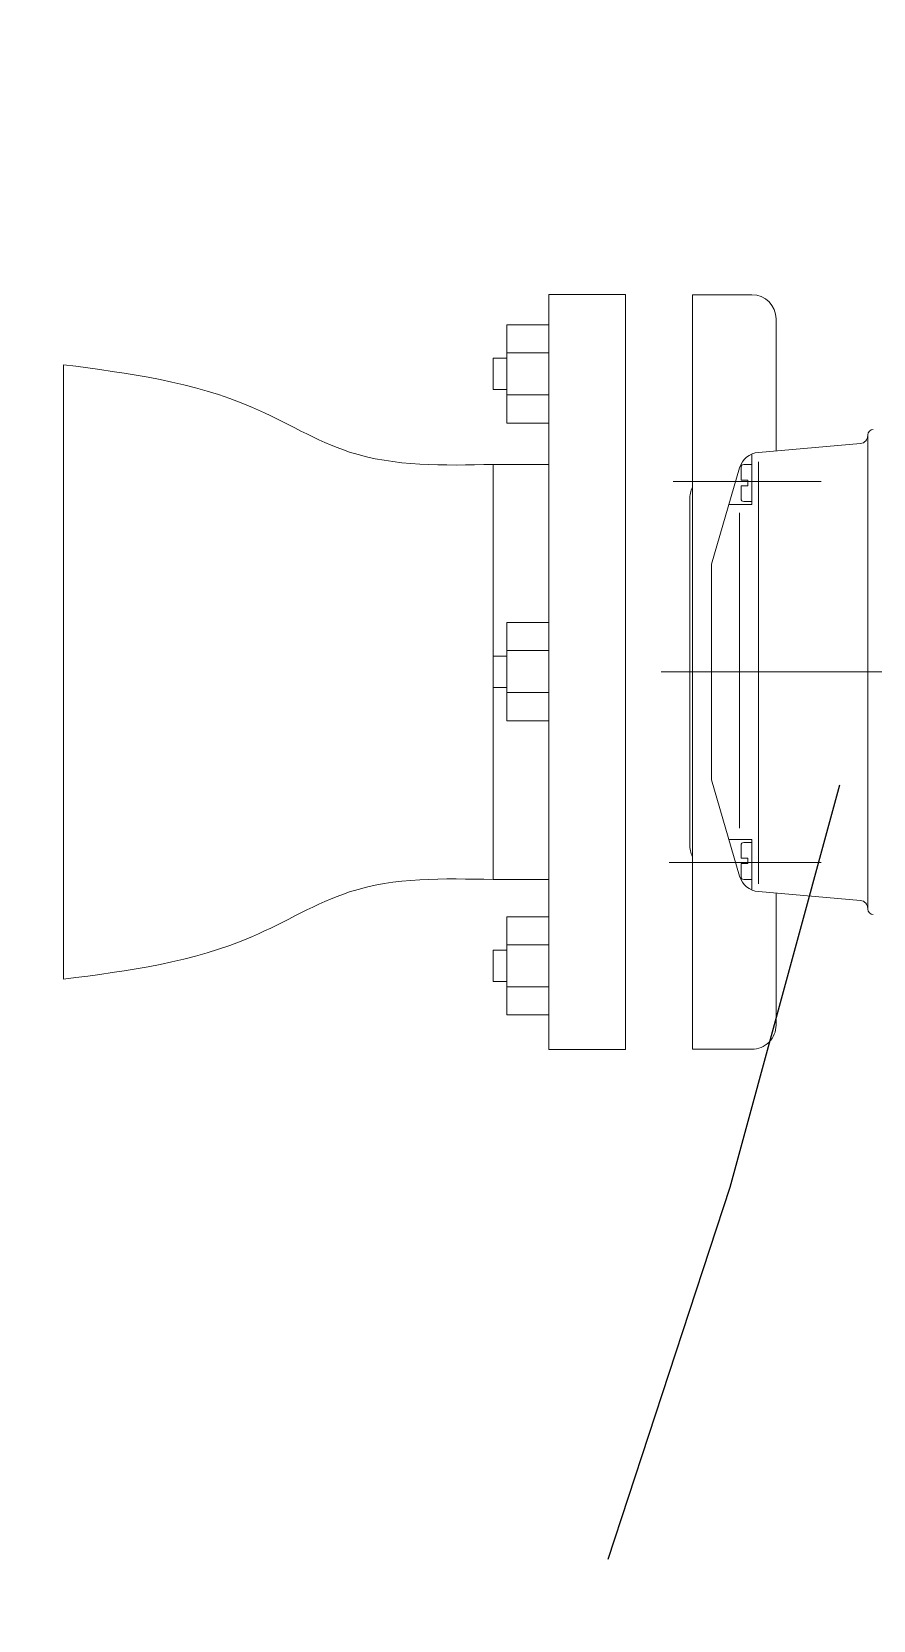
# Model space of a CAD drawing. Header units: millimetres. Extents: x 226317 to 226469, y 8188100 to 8188260.
# Drawn here: x 226393.658 to 226393.814, y 8188236.9329 to 8188237.2276 of the extents above; entities that cross this region are included whole.
import ezdxf

# ---------------------------------------------------------------- set-up
doc = ezdxf.new("R2010")
doc.units = ezdxf.units.MM
doc.linetypes.add('IMPORT-RAYABARRA', pattern=[0.8499999999999998, 0.2999999999999999, -0.2999999999999999, 0, -0.25])
doc.layers.add('0-BLOCK-SANIT', color=8, linetype='Continuous', lineweight=25)
doc.layers.add('MQ.TUBERÍA PVC 20mmø', color=3, linetype='IMPORT-RAYABARRA')

# ---------------------------------------------------------------- blocks, each defined once
blk = doc.blocks.new('ASDA')
at = {"layer": '0-BLOCK-SANIT', "color": 8, "lineweight": 0}
for p, q in [((-1.923258432594594, -3.694639020599425, -9.6989808656136e-07), (-1.923258432594594, -3.554530930705369, -9.6989808656136e-07)), ((-1.923258432594594, -3.554530930705369, -9.6989808656136e-07), (-1.909021432918962, -3.554530930705369, -9.6989808656136e-07)), ((-1.909021432918962, -3.554530930705369, -9.6989808656136e-07), (-1.909021432918962, -3.694639020599425, -9.6989808656136e-07)), ((-1.896604299021419, -3.554585066623986, -9.698933451613519e-07), (-1.885604300943669, -3.554585066623986, -9.698933451613519e-07)), ((-1.896604299021419, -3.554585066623986, -9.698933451613519e-07), (-1.896604299021419, -3.694584882818162, -9.698933451613519e-07)), ((-1.896604299021419, -3.554585066623986, -9.698933451613519e-07), (-1.885604300943669, -3.554585066623986, -9.698933451613519e-07)), ((-1.896604299021419, -3.554585066623986, -9.698933451613519e-07), (-1.896604299021419, -3.694584882818162, -9.698933451613519e-07)), ((-1.881104299274739, -3.559084854088724, -9.698933451613519e-07), (-1.881104299274739, -3.583563552238047, -9.698933451613519e-07)), ((-1.881104299274739, -3.559084854088724, -9.698933451613519e-07), (-1.881104299274739, -3.583563552238047, -9.698933451613519e-07)), ((-1.923258432594594, -3.560187456198037, -9.6989808656136e-07), (-1.931010607106145, -3.560187456198037, -9.6989808656136e-07)), ((-1.931010607106145, -3.560187456198037, -9.6989808656136e-07), (-1.931010607106145, -3.578397124074399, -9.6989808656136e-07)), ((-1.923258432594594, -3.578397124074399, -9.6989808656136e-07), (-1.923258432594594, -3.560187456198037, -9.6989808656136e-07)), ((-1.931010607106145, -3.565375263802707, -9.698933451613519e-07), (-1.923258432594594, -3.565375263802707, -9.698933451613519e-07)), ((-1.931010607106145, -3.565375263802707, -9.698933451613519e-07), (-1.923258432594594, -3.565375263802707, -9.698933451613519e-07)), ((-1.931010607106145, -3.566386512480676, -9.6989808656136e-07), (-1.933582618308719, -3.566386512480676, -9.6989808656136e-07)), ((-1.933582618308719, -3.566386512480676, -9.6989808656136e-07), (-1.933582618308719, -3.57219806779176, -9.6989808656136e-07)), ((-1.933582618308719, -3.57219806779176, -9.6989808656136e-07), (-1.931010607106145, -3.57219806779176, -9.6989808656136e-07)), ((-1.931010607106145, -3.573172210715711, -9.698933451613519e-07), (-1.923258432594594, -3.573172210715711, -9.698933451613519e-07)), ((-1.931010607106145, -3.573172210715711, -9.698933451613519e-07), (-1.923258432594594, -3.573172210715711, -9.698933451613519e-07)), ((-1.931010607106145, -3.578397124074399, -9.6989808656136e-07), (-1.923258432594594, -3.578397124074399, -9.6989808656136e-07)), ((-1.86410283431178, -3.580584975890815, -9.698933451613519e-07), (-1.86410283431178, -3.580709976144135, -9.698933451613519e-07)), ((-1.86410283431178, -3.580584975890815, -9.698933451613519e-07), (-1.86410283431178, -3.580709976144135, -9.698933451613519e-07)), ((-1.884378713963088, -3.583848242647946, -9.698933451613519e-07), (-1.865473010984715, -3.582204270176589, -9.698933451613519e-07)), ((-1.884378713963088, -3.583848242647946, -9.698933451613519e-07), (-1.865473010984715, -3.582204270176589, -9.698933451613519e-07)), ((-1.86410283431178, -3.580709976144135, -9.698933451613519e-07), (-1.86410283431178, -3.668460219167173, -9.698933451613519e-07)), ((-1.86410283431178, -3.580709976144135, -9.698933451613519e-07), (-1.86410283431178, -3.668460219167173, -9.698933451613519e-07)), ((-1.885602833179291, -3.586091750301421, -9.698933451613519e-07), (-1.887111134303268, -3.586091750301421, -9.698933451613519e-07)), ((-1.885602833179291, -3.586091750301421, -9.698933451613519e-07), (-1.887111134303268, -3.586091750301421, -9.698933451613519e-07)), ((-1.885602833179291, -3.584154556505382, -9.698933451613519e-07), (-1.885602833179291, -3.59352174308151, -9.698933451613519e-07)), ((-1.885602833179291, -3.584154556505382, -9.698933451613519e-07), (-1.885602833179291, -3.59352174308151, -9.698933451613519e-07)), ((-1.884378468093928, -3.585600386373699, -9.698933451613519e-07), (-1.884378468093928, -3.663879928179085, -9.698933451613519e-07)), ((-1.884378468093928, -3.585600386373699, -9.698933451613519e-07), (-1.884378468093928, -3.663879928179085, -9.698933451613519e-07)), ((-1.900195609254297, -3.589229597710073, -9.698933451613519e-07), (-1.872736622986849, -3.589229597710073, -9.698933451613519e-07)), ((-1.900195609254297, -3.589229597710073, -9.698933451613519e-07), (-1.872736622986849, -3.589229597710073, -9.698933451613519e-07)), ((-1.893102833477315, -3.604585121385753, -9.698933451613519e-07), (-1.887871078622993, -3.586709952913225, -9.698933451613519e-07)), ((-1.893102833477315, -3.604585121385753, -9.698933451613519e-07), (-1.887871078622993, -3.586709952913225, -9.698933451613519e-07)), ((-1.887611133453902, -3.5865917513147, -9.698933451613519e-07), (-1.887611133453902, -3.589021743275225, -9.698933451613519e-07)), ((-1.887611133453902, -3.5865917513147, -9.698933451613519e-07), (-1.887611133453902, -3.589021743275225, -9.698933451613519e-07)), ((-1.887611133453902, -3.589021743275225, -9.698933451613519e-07), (-1.886341113073286, -3.589021743275225, -9.698933451613519e-07)), ((-1.887611133453902, -3.589021743275225, -9.698933451613519e-07), (-1.886341113073286, -3.589021743275225, -9.698933451613519e-07)), ((-1.886341113073286, -3.589021743275225, -9.698933451613519e-07), (-1.886341113073286, -3.590021743439138, -9.698933451613519e-07)), ((-1.886341113073286, -3.589021743275225, -9.698933451613519e-07), (-1.886341113073286, -3.590021743439138, -9.698933451613519e-07)), ((-1.886341113073286, -3.590021743439138, -9.698933451613519e-07), (-1.887611133453902, -3.590021743439138, -9.698933451613519e-07)), ((-1.887611133453902, -3.590021743439138, -9.698933451613519e-07), (-1.887611133453902, -3.592451735399663, -9.698933451613519e-07)), ((-1.886341113073286, -3.590021743439138, -9.698933451613519e-07), (-1.887611133453902, -3.590021743439138, -9.698933451613519e-07)), ((-1.887611133453902, -3.590021743439138, -9.698933451613519e-07), (-1.887611133453902, -3.592451735399663, -9.698933451613519e-07)), ((-1.897104298172053, -3.592584700323641, -9.698933451613519e-07), (-1.897104298172053, -3.656585250981152, -9.698933451613519e-07)), ((-1.897104298172053, -3.592584700323641, -9.698933451613519e-07), (-1.897104298172053, -3.656585250981152, -9.698933451613519e-07)), ((-1.88986479624873, -3.59352174308151, -9.698933451613519e-07), (-1.885602833179291, -3.59352174308151, -9.698933451613519e-07)), ((-1.88986479624873, -3.59352174308151, -9.698933451613519e-07), (-1.885602833179291, -3.59352174308151, -9.698933451613519e-07)), ((-1.887870897946414, -3.595088637433946, -9.698933451613519e-07), (-1.887870897946414, -3.653573500923812, -9.698933451613519e-07)), ((-1.887870897946414, -3.595088637433946, -9.698933451613519e-07), (-1.887870897946414, -3.653573500923812, -9.698933451613519e-07)), ((-1.887111134303268, -3.592951736412942, -9.698933451613519e-07), (-1.885602833179291, -3.592951736412942, -9.698933451613519e-07)), ((-1.887111134303268, -3.592951736412942, -9.698933451613519e-07), (-1.885602833179291, -3.592951736412942, -9.698933451613519e-07)), ((-1.893102833477315, -3.604585005901754, -9.698933451613519e-07), (-1.893102833477315, -3.644584945403039, -9.698933451613519e-07)), ((-1.893102833477315, -3.604585005901754, -9.698933451613519e-07), (-1.893102833477315, -3.644584945403039, -9.698933451613519e-07)), ((-1.923258432594594, -3.615432483144104, -9.6989808656136e-07), (-1.931010607106145, -3.615432483144104, -9.6989808656136e-07)), ((-1.931010607106145, -3.615432483144104, -9.6989808656136e-07), (-1.931010607106145, -3.633642151020467, -9.6989808656136e-07)), ((-1.923258432594594, -3.633642151020467, -9.6989808656136e-07), (-1.923258432594594, -3.615432483144104, -9.6989808656136e-07)), ((-1.931010607106145, -3.621631539426744, -9.6989808656136e-07), (-1.933582618308719, -3.621631539426744, -9.6989808656136e-07)), ((-1.933582618308719, -3.621631539426744, -9.6989808656136e-07), (-1.933582618308719, -3.627443092875183, -9.6989808656136e-07)), ((-1.931010607106145, -3.620620290748775, -9.698933451613519e-07), (-1.923258432594594, -3.620620290748775, -9.698933451613519e-07)), ((-1.931010607106145, -3.620620290748775, -9.698933451613519e-07), (-1.923258432594594, -3.620620290748775, -9.698933451613519e-07)), ((-1.641520069388207, -3.624584975652397, -9.698933451613519e-07), (-1.902399708924349, -3.624584975652397, -9.698933451613519e-07)), ((-1.641520069388207, -3.624584975652397, -9.698933451613519e-07), (-1.902399708924349, -3.624584975652397, -9.698933451613519e-07)), ((-1.933582618308719, -3.627443092875183, -9.6989808656136e-07), (-1.931010607106145, -3.627443092875183, -9.6989808656136e-07)), ((-1.931010607106145, -3.628417237661779, -9.698933451613519e-07), (-1.923258432594594, -3.628417237661779, -9.698933451613519e-07)), ((-1.931010607106145, -3.628417237661779, -9.698933451613519e-07), (-1.923258432594594, -3.628417237661779, -9.698933451613519e-07)), ((-1.931010607106145, -3.633642151020467, -9.6989808656136e-07), (-1.923258432594594, -3.633642151020467, -9.6989808656136e-07)), ((-1.893102943373378, -3.64458514098078, -9.698933451613519e-07), (-1.887871069309767, -3.662460719235241, -9.698933451613519e-07)), ((-1.893102943373378, -3.64458514098078, -9.698933451613519e-07), (-1.887871069309767, -3.662460719235241, -9.698933451613519e-07)), ((-1.88986479624873, -3.655648360960186, -9.698933451613519e-07), (-1.885602833179291, -3.655648360960186, -9.698933451613519e-07)), ((-1.88986479624873, -3.655648360960186, -9.698933451613519e-07), (-1.885602833179291, -3.655648360960186, -9.698933451613519e-07)), ((-1.887611133453902, -3.659148360602558, -9.698933451613519e-07), (-1.887611133453902, -3.656718366779387, -9.698933451613519e-07)), ((-1.887611133453902, -3.659148360602558, -9.698933451613519e-07), (-1.887611133453902, -3.656718366779387, -9.698933451613519e-07)), ((-1.887111134303268, -3.656218367628753, -9.698933451613519e-07), (-1.885602833179291, -3.656218367628753, -9.698933451613519e-07)), ((-1.887111134303268, -3.656218367628753, -9.698933451613519e-07), (-1.885602833179291, -3.656218367628753, -9.698933451613519e-07)), ((-1.885602833179291, -3.655648360960186, -9.698933451613519e-07), (-1.885602833179291, -3.665015609003603, -9.698933451613519e-07)), ((-1.885602833179291, -3.655648360960186, -9.698933451613519e-07), (-1.885602833179291, -3.665015609003603, -9.698933451613519e-07)), ((-1.872736622986849, -3.659942367114127, -9.698933451613519e-07), (-1.900944387016352, -3.659942367114127, -9.698933451613519e-07)), ((-1.872736622986849, -3.659942367114127, -9.698933451613519e-07), (-1.900944387016352, -3.659942367114127, -9.698933451613519e-07)), ((-1.886341113073286, -3.659148360602558, -9.698933451613519e-07), (-1.887611133453902, -3.659148360602558, -9.698933451613519e-07)), ((-1.886341113073286, -3.659148360602558, -9.698933451613519e-07), (-1.887611133453902, -3.659148360602558, -9.698933451613519e-07)), ((-1.887611133453902, -3.662578352726996, -9.698933451613519e-07), (-1.887611133453902, -3.66014836076647, -9.698933451613519e-07)), ((-1.887611133453902, -3.66014836076647, -9.698933451613519e-07), (-1.886341113073286, -3.66014836076647, -9.698933451613519e-07)), ((-1.887611133453902, -3.662578352726996, -9.698933451613519e-07), (-1.887611133453902, -3.66014836076647, -9.698933451613519e-07)), ((-1.887611133453902, -3.66014836076647, -9.698933451613519e-07), (-1.886341113073286, -3.66014836076647, -9.698933451613519e-07)), ((-1.886341113073286, -3.66014836076647, -9.698933451613519e-07), (-1.886341113073286, -3.659148360602558, -9.698933451613519e-07)), ((-1.886341113073286, -3.66014836076647, -9.698933451613519e-07), (-1.886341113073286, -3.659148360602558, -9.698933451613519e-07)), ((-1.885602833179291, -3.663078353740275, -9.698933451613519e-07), (-1.887111134303268, -3.663078353740275, -9.698933451613519e-07)), ((-1.885602833179291, -3.663078353740275, -9.698933451613519e-07), (-1.887111134303268, -3.663078353740275, -9.698933451613519e-07)), ((-1.88437849044567, -3.665321913547814, -9.698933451613519e-07), (-1.865473024023231, -3.666965867392719, -9.698933451613519e-07)), ((-1.88437849044567, -3.665321913547814, -9.698933451613519e-07), (-1.865473024023231, -3.666965867392719, -9.698933451613519e-07)), ((-1.881104299274739, -3.665606613270938, -9.698933451613519e-07), (-1.881104299274739, -3.690085067413747, -9.698933451613519e-07)), ((-1.881104299274739, -3.665606613270938, -9.698933451613519e-07), (-1.881104299274739, -3.690085067413747, -9.698933451613519e-07)), ((-1.86410283431178, -3.668460219167173, -9.698933451613519e-07), (-1.86410283431178, -3.668584975413978, -9.698933451613519e-07)), ((-1.86410283431178, -3.668460219167173, -9.698933451613519e-07), (-1.86410283431178, -3.668584975413978, -9.698933451613519e-07)), ((-1.923258432594594, -3.66999685484916, -9.6989808656136e-07), (-1.931010607106145, -3.66999685484916, -9.6989808656136e-07)), ((-1.931010607106145, -3.66999685484916, -9.6989808656136e-07), (-1.931010607106145, -3.688206519000232, -9.6989808656136e-07)), ((-1.923258432594594, -3.688206519000232, -9.6989808656136e-07), (-1.923258432594594, -3.66999685484916, -9.6989808656136e-07)), ((-1.931010607106145, -3.676195909269154, -9.6989808656136e-07), (-1.933582618308719, -3.676195909269154, -9.6989808656136e-07)), ((-1.933582618308719, -3.676195909269154, -9.6989808656136e-07), (-1.933582618308719, -3.682007464580238, -9.6989808656136e-07)), ((-1.931010607106145, -3.675184660591185, -9.698933451613519e-07), (-1.923258432594594, -3.675184660591185, -9.698933451613519e-07)), ((-1.931010607106145, -3.675184660591185, -9.698933451613519e-07), (-1.923258432594594, -3.675184660591185, -9.698933451613519e-07)), ((-1.933582618308719, -3.682007464580238, -9.6989808656136e-07), (-1.931010607106145, -3.682007464580238, -9.6989808656136e-07)), ((-1.931010607106145, -3.682981609366834, -9.698933451613519e-07), (-1.923258432594594, -3.682981609366834, -9.698933451613519e-07)), ((-1.931010607106145, -3.682981609366834, -9.698933451613519e-07), (-1.923258432594594, -3.682981609366834, -9.698933451613519e-07)), ((-1.931010607106145, -3.688206519000232, -9.6989808656136e-07), (-1.923258432594594, -3.688206519000232, -9.6989808656136e-07)), ((-1.909021432918962, -3.694639020599425, -9.6989808656136e-07), (-1.923258432594594, -3.694639020599425, -9.6989808656136e-07)), ((-1.885604300943669, -3.694584882818162, -9.698933451613519e-07), (-1.896604299021419, -3.694584882818162, -9.698933451613519e-07)), ((-1.885604300943669, -3.694584882818162, -9.698933451613519e-07), (-1.896604299021419, -3.694584882818162, -9.698933451613519e-07))]:
    blk.add_line(p, q, dxfattribs=at)
at = {"layer": '0-BLOCK-SANIT', "color": 8, "linetype": 'Continuous', "lineweight": 0}
for p, q in [((-2.013201340509113, -3.681584975682199, -9.698933451613519e-07), (-2.013201340509113, -3.567584976553917, -9.698933451613519e-07)), ((-2.013201340509113, -3.674584976397455, -9.698933451613519e-07), (-2.013201340509113, -3.574584975838661, -9.698933451613519e-07)), ((-1.933582620171364, -3.663093443959951, -1.000475497361372e-06), (-1.933582620171364, -3.586076508276165, -1.000475497361372e-06)), ((-1.933582620171364, -3.586076508276165, -9.698933451613519e-07), (-1.923261982796248, -3.586076508276165, -9.698933451613519e-07)), ((-1.933582618308719, -3.586076508276165, -9.698933451613519e-07), (-1.923261980933603, -3.586076508276165, -9.698933451613519e-07)), ((-1.933582618308719, -3.663093443959951, -1.000475497361372e-06), (-1.933582618308719, -3.586345628835261, -1.000475497361372e-06)), ((-1.933582620171364, -3.663093443028629, -9.698933451613519e-07), (-1.923261982796248, -3.663093443028629, -9.698933451613519e-07)), ((-1.933582618308719, -3.663093443959951, -9.698933451613519e-07), (-1.923261980933603, -3.663093443959951, -9.698933451613519e-07))]:
    blk.add_line(p, q, dxfattribs=at)
at = {"layer": '0-BLOCK-SANIT', "color": 8, "lineweight": 0, "elevation": 4.065813931631055e-05}
for points in [[(-1.909021432918962, -3.694639020599425), (-1.923258432594594, -3.694639020599425), (-1.923258432594594, -3.554530930705369), (-1.909021432918962, -3.554530930705369)], [(-1.931010607106145, -3.578397124074399), (-1.923258432594594, -3.578397124074399), (-1.923258432594594, -3.560187456198037), (-1.931010607106145, -3.560187456198037)], [(-1.931010607106145, -3.633642151020467), (-1.923258432594594, -3.633642151020467), (-1.923258432594594, -3.615432483144104), (-1.931010607106145, -3.615432483144104)], [(-1.931010607106145, -3.688206519000232), (-1.923258432594594, -3.688206519000232), (-1.923258432594594, -3.66999685484916), (-1.931010607106145, -3.66999685484916)]]:
    blk.add_lwpolyline(points, close=True, dxfattribs=at)
at = {"layer": '0-BLOCK-SANIT', "color": 8, "lineweight": 0, "elevation": -9.698933451613519e-07}
for points in [[(-1.931010607106145, -3.566386512480676), (-1.933582618308719, -3.566386512480676), (-1.933582618308719, -3.57219806779176), (-1.931010607106145, -3.57219806779176)], [(-1.931010607106145, -3.621631539426744), (-1.933582618308719, -3.621631539426744), (-1.933582618308719, -3.627443092875183), (-1.931010607106145, -3.627443092875183)], [(-1.931010607106145, -3.676195909269154), (-1.933582618308719, -3.676195909269154), (-1.933582618308719, -3.682007464580238), (-1.931010607106145, -3.682007464580238)]]:
    blk.add_lwpolyline(points, dxfattribs=at)
at = {"layer": '0-BLOCK-SANIT', "color": 8, "lineweight": 0}
for centre, radius, start, end in [((-1.885602833179291, -3.559084854088724, -9.698933451613519e-07), 0.004499994, 359.9999641415069, 89.99994791980758), ((-1.885602833179291, -3.559084854088724, -9.698933451613519e-07), 0.004499994, 359.9999641415069, 89.99994791980758), ((-1.863102834147867, -3.580584975890815, -9.698933451613519e-07), 0.001, 90.00002689386986, 180.0000219846714), ((-1.863102834147867, -3.580584975890815, -9.698933451613519e-07), 0.001, 90.00002689386986, 180.0000219846714), ((-1.865602833626326, -3.580709976144135, -9.698933451613519e-07), 0.0015, 274.969554011914, 0), ((-1.865602833626326, -3.580709976144135, -9.698933451613519e-07), 0.0015, 274.969554011914, 0), ((-1.884032034722622, -3.58783329743892, -9.698933451613519e-07), 0.003999999000000001, 94.96978493786224, 163.6868489980648), ((-1.884032034722622, -3.58783329743892, -9.698933451613519e-07), 0.003999999000000001, 94.96978493786224, 163.6868489980648), ((-1.887111134303268, -3.5865917513147, -9.698933451613519e-07), 0.0005, 90.0000298820776, 179.9999641415069), ((-1.887111134303268, -3.5865917513147, -9.698933451613519e-07), 0.0005, 90.0000298820776, 179.9999641415069), ((-1.891602834162768, -3.592584700323641, -9.698933451613519e-07), 0.005499992, 155.4168561150871, 179.9999641415069), ((-1.891602834162768, -3.592584700323641, -9.698933451613519e-07), 0.005499992, 155.4168561150871, 179.9999641415069), ((-1.887111134303268, -3.592451767064631, -9.698933451613519e-07), 0.0005, 180.0000219846714, 269.9999839917441), ((-1.887111134303268, -3.592451767064631, -9.698933451613519e-07), 0.0005, 180.0000219846714, 269.9999839917441), ((-1.891602834162768, -3.656585250981152, -9.698933451613519e-07), 0.005499992, 180.0000360719366, 204.5831438849129), ((-1.891602834162768, -3.656585250981152, -9.698933451613519e-07), 0.005499992, 180.0000360719366, 204.5831438849129), ((-1.887111134303268, -3.656718366779387, -9.698933451613519e-07), 0.0005, 90.0000298820776, 179.9999641415069), ((-1.887111134303268, -3.656718366779387, -9.698933451613519e-07), 0.0005, 90.0000298820776, 179.9999641415069), ((-1.884032034722622, -3.661336897872388, -9.698933451613519e-07), 0.003999999000000001, 196.3140659449919, 265.030488014584), ((-1.884032034722622, -3.661336897872388, -9.698933451613519e-07), 0.003999999000000001, 196.3140659449919, 265.030488014584), ((-1.887111134303268, -3.662578352726996, -9.698933451613519e-07), 0.0005, 180.0000219846714, 269.9999568844308), ((-1.887111134303268, -3.662578352726996, -9.698933451613519e-07), 0.0005, 180.0000219846714, 269.9999568844308), ((-1.865602833626326, -3.668460219167173, -9.698933451613519e-07), 0.0015, 359.99970907663, 85.03020713432696), ((-1.865602833626326, -3.668460219167173, -9.698933451613519e-07), 0.0015, 359.99970907663, 85.03020713432696), ((-1.863102834147867, -3.668584975413978, -9.698933451613519e-07), 0.001, 180.0000219846714, 269.9999978655659), ((-1.863102834147867, -3.668584975413978, -9.698933451613519e-07), 0.001, 180.0000219846714, 269.9999978655659), ((-1.885602833179291, -3.690085067413747, -9.698933451613519e-07), 0.004499994, 269.9999839917441, 0), ((-1.885602833179291, -3.690085067413747, -9.698933451613519e-07), 0.004499994, 269.9999839917441, 0)]:
    blk.add_arc(centre, radius, start, end, dxfattribs=at)
at = {"layer": '0-BLOCK-SANIT', "color": 8, "linetype": 'Continuous', "lineweight": 0}
for points in [[(-1.933582618308719, -3.586076508276165, -9.698933451613519e-07), (-1.960175590065774, -3.583783188834786, -9.698933451613519e-07), (-1.978181370941456, -3.575502727180719, -9.698933451613519e-07), (-2.013201340509113, -3.567584976553917, -9.698933451613519e-07)], [(-1.933582618308719, -3.663093443959951, -9.698933451613519e-07), (-1.960175590065774, -3.66538676340133, -9.698933451613519e-07), (-1.978181370941456, -3.673667225055397, -9.698933451613519e-07), (-2.013201340509113, -3.681584975682199, -9.698933451613519e-07)]]:
    blk.add_spline(points, degree=3, dxfattribs=at)
blk = doc.blocks.new('arq. estac.')
blk.add_blockref('ASDA', (226691.0990948746, 8188245.378934816, 8.140818091579953e-09))

msp = doc.modelspace()

# ---------------------------------------------------------------- block references
msp.add_blockref('arq. estac.', (-295.4220376470475, -4.645514124073088))

# ---------------------------------------------------------------- next in the draw order: linework, layer by layer
at = {"layer": 'MQ.TUBERÍA PVC 20mmø', "ltscale": 0.5}
msp.add_arc((226390.1229752903, 8188238.11220064), 3.825705911463506, 310.7639990972522, 45.58693365904281, dxfattribs=at)

doc.saveas('drawing.dxf')
